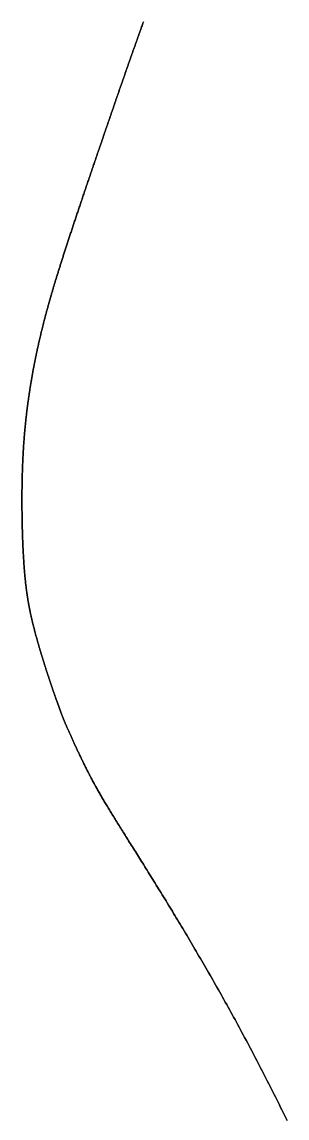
# Model space of a CAD drawing. Header units: inches. Extents: x 130170 to 284068, y 377793 to 804530.
# Drawn here: x 260244.6 to 260257.3, y 748869.3 to 748921.9 of the extents above; entities that cross this region are included whole.
import ezdxf

# ---------------------------------------------------------------- set-up
doc = ezdxf.new("R2010")
doc.units = ezdxf.units.IN
doc.header["$MEASUREMENT"] = 0
doc.layers.add('muni_il', color=7, linetype='Continuous')

msp = doc.modelspace()

# ---------------------------------------------------------------- linework, layer by layer
at = {"layer": 'muni_il'}
for points in [[(260257.303, 748869.211), (260257.242, 748869.336), (260257.181, 748869.461), (260257.119, 748869.586), (260257.058, 748869.711), (260256.996, 748869.836), (260256.935, 748869.961), (260256.873, 748870.086), (260256.81, 748870.211), (260256.748, 748870.336), (260256.686, 748870.461), (260256.623, 748870.585), (260256.56, 748870.71), (260256.497, 748870.835), (260256.434, 748870.96), (260256.371, 748871.084), (260256.307, 748871.209), (260256.243, 748871.333), (260256.179, 748871.457), (260256.115, 748871.582), (260256.051, 748871.706), (260255.987, 748871.83), (260255.923, 748871.954), (260255.858, 748872.078), (260255.793, 748872.202), (260255.728, 748872.326), (260255.663, 748872.449), (260255.598, 748872.573), (260255.533, 748872.696), (260255.468, 748872.819), (260255.402, 748872.942), (260255.337, 748873.065), (260255.271, 748873.188), (260255.205, 748873.31), (260255.139, 748873.433), (260255.074, 748873.555), (260255.007, 748873.677), (260254.941, 748873.799), (260254.875, 748873.92), (260254.809, 748874.042), (260254.743, 748874.163), (260254.676, 748874.284), (260254.61, 748874.405), (260254.543, 748874.525), (260254.477, 748874.645), (260254.41, 748874.765), (260254.344, 748874.885), (260254.277, 748875.004), (260254.211, 748875.124), (260254.144, 748875.242), (260254.077, 748875.361), (260254.011, 748875.479), (260253.944, 748875.597), (260253.878, 748875.714), (260253.811, 748875.831), (260253.745, 748875.948), (260253.678, 748876.065), (260253.612, 748876.181), (260253.546, 748876.297), (260253.479, 748876.412), (260253.413, 748876.527), (260253.347, 748876.641), (260253.281, 748876.755), (260253.215, 748876.869), (260253.149, 748876.982), (260253.084, 748877.095), (260253.018, 748877.207), (260252.953, 748877.319), (260252.887, 748877.43), (260252.822, 748877.541), (260252.757, 748877.651), (260252.693, 748877.761), (260252.628, 748877.87), (260252.563, 748877.979), (260252.499, 748878.087), (260252.435, 748878.195), (260252.371, 748878.302), (260252.308, 748878.409), (260252.244, 748878.514), (260252.181, 748878.62), (260252.118, 748878.725), (260252.055, 748878.829), (260251.993, 748878.932), (260251.931, 748879.035), (260251.869, 748879.137), (260251.808, 748879.239), (260251.746, 748879.34), (260251.685, 748879.44), (260251.625, 748879.54), (260251.565, 748879.638), (260251.504, 748879.737), (260251.445, 748879.834), (260251.386, 748879.931), (260251.327, 748880.027), (260251.268, 748880.122), (260251.21, 748880.217), (260251.152, 748880.311), (260251.095, 748880.404), (260251.038, 748880.496), (260250.981, 748880.588), (260250.925, 748880.678), (260250.869, 748880.769), (260250.814, 748880.858), (260250.759, 748880.946), (260250.704, 748881.034), (260250.65, 748881.121), (260250.597, 748881.207), (260250.543, 748881.292), (260250.491, 748881.377), (260250.438, 748881.46), (260250.387, 748881.543), (260250.335, 748881.625), (260250.285, 748881.707), (260250.234, 748881.787), (260250.185, 748881.866), (260250.135, 748881.945), (260250.086, 748882.023), (260250.038, 748882.1), (260249.99, 748882.177), (260249.943, 748882.252), (260249.896, 748882.327), (260249.85, 748882.401), (260249.804, 748882.474), (260249.759, 748882.546), (260249.714, 748882.617), (260249.67, 748882.688), (260249.626, 748882.758), (260249.583, 748882.826), (260249.54, 748882.895), (260249.498, 748882.962), (260249.457, 748883.029), (260249.415, 748883.094), (260249.375, 748883.159), (260249.335, 748883.224), (260249.295, 748883.287), (260249.256, 748883.35), (260249.218, 748883.412), (260249.18, 748883.473), (260249.142, 748883.534), (260249.105, 748883.593), (260249.069, 748883.652), (260249.032, 748883.711), (260248.997, 748883.768), (260248.962, 748883.825), (260248.927, 748883.882), (260248.893, 748883.937), (260248.86, 748883.992), (260248.827, 748884.047), (260248.794, 748884.101), (260248.762, 748884.154), (260248.73, 748884.206), (260248.698, 748884.258), (260248.668, 748884.31), (260248.637, 748884.361), (260248.607, 748884.411), (260248.577, 748884.461), (260248.548, 748884.51), (260248.519, 748884.559), (260248.491, 748884.607), (260248.463, 748884.655), (260248.435, 748884.703), (260248.408, 748884.749), (260248.38, 748884.796), (260248.354, 748884.842), (260248.327, 748884.888), (260248.302, 748884.933), (260248.276, 748884.978), (260248.251, 748885.023), (260248.226, 748885.067), (260248.201, 748885.111), (260248.176, 748885.155), (260248.152, 748885.198), (260248.128, 748885.241), (260248.105, 748885.284), (260248.081, 748885.327), (260248.058, 748885.369), (260248.035, 748885.411), (260248.012, 748885.453), (260247.99, 748885.495), (260247.968, 748885.537), (260247.945, 748885.578), (260247.923, 748885.619), (260247.902, 748885.66), (260247.88, 748885.701), (260247.859, 748885.742), (260247.838, 748885.783), (260247.816, 748885.824), (260247.796, 748885.864), (260247.775, 748885.905), (260247.754, 748885.945), (260247.734, 748885.985), (260247.713, 748886.026), (260247.693, 748886.066), (260247.673, 748886.106), (260247.653, 748886.146), (260247.633, 748886.186), (260247.613, 748886.226), (260247.593, 748886.266), (260247.573, 748886.306), (260247.554, 748886.346), (260247.534, 748886.386), (260247.515, 748886.426), (260247.496, 748886.466), (260247.476, 748886.506), (260247.457, 748886.546), (260247.438, 748886.585), (260247.419, 748886.625), (260247.4, 748886.665), (260247.381, 748886.705), (260247.362, 748886.744), (260247.343, 748886.784), (260247.325, 748886.823), (260247.306, 748886.863), (260247.287, 748886.902), (260247.269, 748886.942), (260247.25, 748886.981), (260247.232, 748887.02), (260247.214, 748887.059), (260247.196, 748887.098), (260247.178, 748887.137), (260247.16, 748887.176), (260247.142, 748887.215), (260247.124, 748887.253), (260247.106, 748887.291), (260247.089, 748887.329), (260247.072, 748887.367), (260247.054, 748887.405), (260247.037, 748887.443), (260247.02, 748887.48), (260247.003, 748887.517), (260246.987, 748887.554), (260246.97, 748887.59), (260246.954, 748887.626), (260246.937, 748887.662), (260246.921, 748887.698), (260246.906, 748887.733), (260246.89, 748887.768), (260246.874, 748887.803), (260246.859, 748887.837), (260246.844, 748887.871), (260246.829, 748887.905), (260246.814, 748887.938), (260246.8, 748887.97), (260246.786, 748888.003), (260246.772, 748888.035), (260246.758, 748888.066), (260246.744, 748888.098), (260246.731, 748888.128), (260246.718, 748888.159), (260246.705, 748888.189), (260246.692, 748888.218), (260246.68, 748888.248), (260246.668, 748888.277), (260246.656, 748888.305), (260246.644, 748888.333), (260246.632, 748888.361), (260246.621, 748888.389), (260246.609, 748888.416), (260246.598, 748888.444), (260246.587, 748888.471), (260246.576, 748888.497), (260246.565, 748888.524), (260246.555, 748888.551), (260246.544, 748888.578), (260246.533, 748888.604), (260246.523, 748888.631), (260246.512, 748888.658), (260246.501, 748888.685), (260246.491, 748888.713), (260246.48, 748888.741), (260246.284, 748889.282), (260246.267, 748889.331), (260246.258, 748889.356), (260246.249, 748889.382), (260246.24, 748889.407), (260246.231, 748889.433), (260246.222, 748889.46), (260246.212, 748889.487), (260246.203, 748889.514), (260246.193, 748889.541), (260246.184, 748889.569), (260246.174, 748889.597), (260246.164, 748889.625), (260246.155, 748889.653), (260246.145, 748889.682), (260246.135, 748889.711), (260246.125, 748889.74), (260246.115, 748889.769), (260246.105, 748889.799), (260246.095, 748889.828), (260246.085, 748889.858), (260246.074, 748889.888), (260246.064, 748889.918), (260246.054, 748889.948), (260246.044, 748889.978), (260246.033, 748890.008), (260246.023, 748890.039), (260246.013, 748890.069), (260246.002, 748890.1), (260245.992, 748890.131), (260245.982, 748890.162), (260245.971, 748890.193), (260245.961, 748890.224), (260245.95, 748890.255), (260245.94, 748890.286), (260245.93, 748890.318), (260245.919, 748890.349), (260245.909, 748890.38), (260245.898, 748890.412), (260245.888, 748890.443), (260245.877, 748890.475), (260245.867, 748890.507), (260245.856, 748890.538), (260245.846, 748890.57), (260245.836, 748890.602), (260245.825, 748890.634), (260245.815, 748890.666), (260245.805, 748890.698), (260245.794, 748890.73), (260245.784, 748890.762), (260245.773, 748890.794), (260245.763, 748890.826), (260245.753, 748890.858), (260245.742, 748890.891), (260245.732, 748890.923), (260245.722, 748890.955), (260245.712, 748890.987), (260245.701, 748891.02), (260245.691, 748891.052), (260245.681, 748891.084), (260245.671, 748891.117), (260245.661, 748891.149), (260245.65, 748891.181), (260245.64, 748891.214), (260245.63, 748891.246), (260245.62, 748891.279), (260245.61, 748891.311), (260245.6, 748891.344), (260245.59, 748891.376), (260245.58, 748891.408), (260245.57, 748891.441), (260245.56, 748891.473), (260245.55, 748891.505), (260245.541, 748891.538), (260245.531, 748891.57), (260245.521, 748891.602), (260245.512, 748891.635), (260245.502, 748891.667), (260245.492, 748891.699), (260245.483, 748891.731), (260245.473, 748891.763), (260245.464, 748891.796), (260245.454, 748891.828), (260245.445, 748891.86), (260245.435, 748891.891), (260245.426, 748891.923), (260245.417, 748891.955), (260245.408, 748891.987), (260245.399, 748892.019), (260245.389, 748892.05), (260245.38, 748892.082), (260245.371, 748892.113), (260245.363, 748892.145), (260245.354, 748892.176), (260245.345, 748892.207), (260245.336, 748892.238), (260245.327, 748892.269), (260245.319, 748892.3), (260245.31, 748892.331), (260245.302, 748892.362), (260245.293, 748892.393), (260245.285, 748892.423), (260245.276, 748892.454), (260245.268, 748892.484), (260245.26, 748892.515), (260245.252, 748892.545), (260245.244, 748892.575), (260245.236, 748892.605), (260245.228, 748892.635), (260245.22, 748892.665), (260245.212, 748892.695), (260245.204, 748892.724), (260245.197, 748892.754), (260245.189, 748892.783), (260245.181, 748892.812), (260245.174, 748892.842), (260245.167, 748892.871), (260245.159, 748892.9), (260245.152, 748892.929), (260245.145, 748892.958), (260245.138, 748892.986), (260245.13, 748893.015), (260245.123, 748893.044), (260245.116, 748893.072), (260245.11, 748893.1), (260245.103, 748893.128), (260245.096, 748893.157), (260245.089, 748893.185), (260245.083, 748893.213), (260245.076, 748893.241), (260245.07, 748893.269), (260245.063, 748893.296), (260245.057, 748893.324), (260245.051, 748893.352), (260245.045, 748893.379), (260245.038, 748893.407), (260245.032, 748893.434), (260245.026, 748893.461), (260245.02, 748893.489), (260245.014, 748893.516), (260245.009, 748893.543), (260245.003, 748893.57), (260244.997, 748893.597), (260244.992, 748893.624), (260244.986, 748893.651), (260244.981, 748893.678), (260244.975, 748893.705), (260244.97, 748893.732), (260244.964, 748893.759), (260244.959, 748893.785), (260244.954, 748893.812), (260244.949, 748893.839), (260244.944, 748893.866), (260244.939, 748893.892), (260244.934, 748893.919), (260244.929, 748893.946), (260244.924, 748893.973), (260244.919, 748893.999), (260244.914, 748894.026), (260244.91, 748894.053), (260244.905, 748894.079), (260244.9, 748894.106), (260244.896, 748894.133), (260244.891, 748894.159), (260244.887, 748894.186), (260244.882, 748894.213), (260244.878, 748894.24), (260244.874, 748894.267), (260244.87, 748894.294), (260244.865, 748894.321), (260244.861, 748894.347), (260244.857, 748894.374), (260244.853, 748894.401), (260244.849, 748894.429), (260244.845, 748894.456), (260244.841, 748894.483), (260244.837, 748894.51), (260244.834, 748894.538), (260244.83, 748894.565), (260244.826, 748894.592), (260244.822, 748894.62), (260244.819, 748894.647), (260244.815, 748894.675), (260244.812, 748894.703), (260244.808, 748894.731), (260244.805, 748894.759), (260244.801, 748894.786), (260244.798, 748894.815), (260244.794, 748894.843), (260244.791, 748894.871), (260244.788, 748894.899), (260244.785, 748894.928), (260244.781, 748894.956), (260244.778, 748894.985), (260244.775, 748895.013), (260244.772, 748895.042), (260244.769, 748895.071), (260244.766, 748895.1), (260244.763, 748895.129), (260244.76, 748895.158), (260244.757, 748895.188), (260244.754, 748895.217), (260244.751, 748895.247), (260244.748, 748895.276), (260244.746, 748895.306), (260244.743, 748895.336), (260244.74, 748895.366), (260244.737, 748895.396), (260244.735, 748895.426), (260244.732, 748895.456), (260244.729, 748895.487), (260244.727, 748895.517), (260244.724, 748895.548), (260244.722, 748895.579), (260244.719, 748895.609), (260244.717, 748895.64), (260244.714, 748895.671), (260244.712, 748895.703), (260244.71, 748895.734), (260244.707, 748895.765), (260244.705, 748895.797), (260244.703, 748895.829), (260244.701, 748895.86), (260244.698, 748895.892), (260244.696, 748895.924), (260244.694, 748895.956), (260244.692, 748895.989), (260244.69, 748896.021), (260244.688, 748896.053), (260244.686, 748896.086), (260244.684, 748896.119), (260244.681, 748896.151), (260244.679, 748896.184), (260244.678, 748896.217), (260244.676, 748896.25), (260244.674, 748896.283), (260244.672, 748896.317), (260244.67, 748896.35), (260244.668, 748896.384), (260244.666, 748896.417), (260244.665, 748896.451), (260244.663, 748896.485), (260244.661, 748896.519), (260244.659, 748896.553), (260244.658, 748896.587), (260244.656, 748896.621), (260244.655, 748896.655), (260244.653, 748896.69), (260244.651, 748896.724), (260244.65, 748896.759), (260244.648, 748896.793), (260244.647, 748896.828), (260244.645, 748896.863), (260244.644, 748896.898), (260244.643, 748896.933), (260244.641, 748896.968), (260244.64, 748897.003), (260244.638, 748897.038), (260244.637, 748897.073), (260244.636, 748897.108), (260244.635, 748897.144), (260244.633, 748897.179), (260244.632, 748897.215), (260244.631, 748897.25), (260244.63, 748897.286), (260244.628, 748897.322), (260244.627, 748897.357), (260244.626, 748897.393), (260244.625, 748897.429), (260244.624, 748897.465), (260244.623, 748897.501), (260244.622, 748897.537), (260244.621, 748897.573), (260244.62, 748897.609), (260244.619, 748897.645), (260244.618, 748897.681), (260244.617, 748897.717), (260244.617, 748897.754), (260244.616, 748897.79), (260244.615, 748897.826), (260244.614, 748897.863), (260244.614, 748897.899), (260244.613, 748897.936), (260244.612, 748897.972), (260244.611, 748898.008), (260244.611, 748898.045), (260244.61, 748898.081), (260244.61, 748898.118), (260244.609, 748898.154), (260244.608, 748898.191), (260244.608, 748898.227), (260244.607, 748898.264), (260244.607, 748898.3), (260244.606, 748898.337), (260244.606, 748898.374), (260244.606, 748898.41), (260244.605, 748898.447), (260244.605, 748898.483), (260244.605, 748898.52), (260244.604, 748898.556), (260244.604, 748898.593), (260244.604, 748898.629), (260244.604, 748898.666), (260244.603, 748898.703), (260244.603, 748898.739), (260244.603, 748898.775), (260244.603, 748898.812), (260244.603, 748898.848), (260244.603, 748898.885), (260244.603, 748898.921), (260244.603, 748898.958), (260244.603, 748898.994), (260244.603, 748899.031), (260244.603, 748899.067), (260244.603, 748899.103), (260244.603, 748899.14), (260244.603, 748899.176), (260244.604, 748899.212), (260244.604, 748899.248), (260244.604, 748899.284), (260244.604, 748899.321), (260244.605, 748899.357), (260244.605, 748899.393), (260244.605, 748899.429), (260244.605, 748899.465), (260244.606, 748899.501), (260244.606, 748899.537), (260244.607, 748899.572), (260244.607, 748899.608), (260244.608, 748899.644), (260244.608, 748899.68), (260244.609, 748899.716), (260244.61, 748899.751), (260244.61, 748899.787), (260244.611, 748899.822), (260244.611, 748899.858), (260244.612, 748899.893), (260244.613, 748899.929), (260244.614, 748899.964), (260244.614, 748900), (260244.615, 748900.035), (260244.616, 748900.07), (260244.617, 748900.105), (260244.618, 748900.14), (260244.619, 748900.175), (260244.62, 748900.211), (260244.621, 748900.246), (260244.622, 748900.281), (260244.623, 748900.315), (260244.624, 748900.35), (260244.625, 748900.385), (260244.626, 748900.42), (260244.627, 748900.455), (260244.629, 748900.489), (260244.63, 748900.524), (260244.631, 748900.558), (260244.632, 748900.593), (260244.634, 748900.627), (260244.635, 748900.662), (260244.636, 748900.696), (260244.638, 748900.73), (260244.639, 748900.764), (260244.641, 748900.798), (260244.642, 748900.832), (260244.644, 748900.867), (260244.645, 748900.901), (260244.647, 748900.935), (260244.649, 748900.968), (260244.65, 748901.002), (260244.652, 748901.036), (260244.654, 748901.07), (260244.655, 748901.104), (260244.657, 748901.137), (260244.659, 748901.171), (260244.661, 748901.204), (260244.663, 748901.238), (260244.665, 748901.271), (260244.666, 748901.305), (260244.668, 748901.338), (260244.67, 748901.371), (260244.672, 748901.405), (260244.674, 748901.438), (260244.677, 748901.471), (260244.679, 748901.504), (260244.681, 748901.537), (260244.683, 748901.57), (260244.685, 748901.603), (260244.687, 748901.636), (260244.69, 748901.669), (260244.692, 748901.702), (260244.694, 748901.734), (260244.697, 748901.767), (260244.699, 748901.8), (260244.702, 748901.832), (260244.704, 748901.865), (260244.706, 748901.898), (260244.709, 748901.93), (260244.712, 748901.963), (260244.714, 748901.995), (260244.717, 748902.027), (260244.719, 748902.06), (260244.722, 748902.092), (260244.725, 748902.125), (260244.728, 748902.157), (260244.73, 748902.189), (260244.733, 748902.221), (260244.736, 748902.253), (260244.739, 748902.286), (260244.742, 748902.318), (260244.745, 748902.35), (260244.748, 748902.382), (260244.751, 748902.414), (260244.754, 748902.446), (260244.757, 748902.478), (260244.76, 748902.51), (260244.763, 748902.541), (260244.766, 748902.573), (260244.769, 748902.605), (260244.772, 748902.637), (260244.776, 748902.669), (260244.779, 748902.7), (260244.782, 748902.732), (260244.786, 748902.764), (260244.789, 748902.795), (260244.792, 748902.827), (260244.796, 748902.859), (260244.799, 748902.89), (260244.803, 748902.922), (260244.806, 748902.953), (260244.81, 748902.985), (260244.814, 748903.016), (260244.817, 748903.048), (260244.821, 748903.079), (260244.825, 748903.111), (260244.828, 748903.142), (260244.832, 748903.174), (260244.836, 748903.205), (260244.84, 748903.237), (260244.843, 748903.268), (260244.847, 748903.299), (260244.851, 748903.33), (260244.855, 748903.362), (260244.859, 748903.393), (260244.863, 748903.424), (260244.867, 748903.456), (260244.871, 748903.487), (260244.875, 748903.518), (260244.88, 748903.549), (260244.884, 748903.581), (260244.888, 748903.612), (260244.892, 748903.643), (260244.896, 748903.674), (260244.901, 748903.706), (260244.905, 748903.737), (260244.909, 748903.768), (260244.914, 748903.799), (260244.918, 748903.83), (260244.922, 748903.861), (260244.927, 748903.893), (260244.931, 748903.924), (260244.936, 748903.955), (260244.941, 748903.986), (260244.945, 748904.017), (260244.95, 748904.048), (260244.954, 748904.079), (260244.959, 748904.11), (260244.964, 748904.141), (260244.969, 748904.173), (260244.973, 748904.204), (260244.978, 748904.235), (260244.983, 748904.266), (260244.988, 748904.297), (260244.993, 748904.328), (260244.998, 748904.359), (260245.003, 748904.39), (260245.008, 748904.421), (260245.013, 748904.452), (260245.018, 748904.484), (260245.023, 748904.515), (260245.028, 748904.546), (260245.033, 748904.577), (260245.038, 748904.608), (260245.043, 748904.639), (260245.049, 748904.67), (260245.054, 748904.701), (260245.059, 748904.732), (260245.065, 748904.764), (260245.07, 748904.795), (260245.075, 748904.826), (260245.081, 748904.857), (260245.086, 748904.888), (260245.092, 748904.919), (260245.097, 748904.95), (260245.103, 748904.982), (260245.108, 748905.013), (260245.114, 748905.044), (260245.12, 748905.075), (260245.125, 748905.106), (260245.131, 748905.137), (260245.137, 748905.169), (260245.143, 748905.2), (260245.148, 748905.231), (260245.154, 748905.263), (260245.16, 748905.294), (260245.166, 748905.325), (260245.172, 748905.356), (260245.178, 748905.388), (260245.184, 748905.419), (260245.19, 748905.45), (260245.196, 748905.482), (260245.202, 748905.513), (260245.208, 748905.545), (260245.215, 748905.576), (260245.221, 748905.607), (260245.227, 748905.639), (260245.233, 748905.67), (260245.24, 748905.702), (260245.246, 748905.733), (260245.252, 748905.765), (260245.259, 748905.796), (260245.265, 748905.828), (260245.272, 748905.859), (260245.278, 748905.891), (260245.285, 748905.923), (260245.291, 748905.954), (260245.298, 748905.986), (260245.305, 748906.018), (260245.311, 748906.05), (260245.318, 748906.081), (260245.325, 748906.113), (260245.332, 748906.145), (260245.339, 748906.177), (260245.345, 748906.209), (260245.352, 748906.241), (260245.359, 748906.273), (260245.366, 748906.305), (260245.373, 748906.337), (260245.38, 748906.369), (260245.388, 748906.401), (260245.395, 748906.433), (260245.402, 748906.465), (260245.409, 748906.497), (260245.417, 748906.53), (260245.424, 748906.562), (260245.431, 748906.594), (260245.439, 748906.627), (260245.446, 748906.659), (260245.454, 748906.692), (260245.461, 748906.724), (260245.469, 748906.757), (260245.477, 748906.789), (260245.484, 748906.822), (260245.492, 748906.855), (260245.5, 748906.888), (260245.508, 748906.921), (260245.515, 748906.954), (260245.524, 748906.987), (260245.531, 748907.02), (260245.54, 748907.053), (260245.548, 748907.086), (260245.556, 748907.119), (260245.564, 748907.152), (260245.572, 748907.186), (260245.58, 748907.219), (260245.589, 748907.253), (260245.597, 748907.286), (260245.606, 748907.32), (260245.614, 748907.353), (260245.622, 748907.387), (260245.631, 748907.421), (260245.64, 748907.455), (260245.648, 748907.489), (260245.657, 748907.523), (260245.666, 748907.558), (260245.675, 748907.592), (260245.684, 748907.626), (260245.693, 748907.661), (260245.702, 748907.695), (260245.711, 748907.73), (260245.72, 748907.764), (260245.729, 748907.799), (260245.739, 748907.834), (260245.748, 748907.869), (260245.757, 748907.904), (260245.767, 748907.94), (260245.776, 748907.975), (260245.786, 748908.011), (260245.796, 748908.046), (260245.805, 748908.082), (260245.815, 748908.117), (260245.825, 748908.153), (260245.835, 748908.189), (260245.845, 748908.226), (260245.855, 748908.262), (260245.865, 748908.298), (260245.875, 748908.335), (260245.885, 748908.371), (260245.896, 748908.408), (260245.906, 748908.445), (260245.917, 748908.482), (260245.927, 748908.519), (260245.938, 748908.556), (260245.948, 748908.594), (260245.959, 748908.631), (260245.97, 748908.669), (260245.981, 748908.707), (260245.992, 748908.745), (260246.003, 748908.783), (260246.014, 748908.821), (260246.025, 748908.86), (260246.036, 748908.898), (260246.048, 748908.937), (260246.059, 748908.976), (260246.071, 748909.015), (260246.082, 748909.054), (260246.094, 748909.093), (260246.106, 748909.133), (260246.117, 748909.173), (260246.129, 748909.212), (260246.141, 748909.252), (260246.153, 748909.293), (260246.166, 748909.333), (260246.178, 748909.373), (260246.19, 748909.414), (260246.202, 748909.455), (260246.215, 748909.496), (260246.228, 748909.537), (260246.24, 748909.579), (260246.253, 748909.62), (260246.266, 748909.662), (260246.279, 748909.704), (260246.292, 748909.746), (260246.305, 748909.789), (260246.318, 748909.831), (260246.331, 748909.874), (260246.345, 748909.917), (260246.358, 748909.96), (260246.371, 748910.003), (260246.385, 748910.047), (260246.399, 748910.091), (260246.412, 748910.135), (260246.426, 748910.179), (260246.44, 748910.223), (260246.454, 748910.268), (260246.469, 748910.312), (260246.483, 748910.357), (260246.497, 748910.403), (260246.512, 748910.448), (260246.526, 748910.494), (260246.541, 748910.539), (260246.555, 748910.585), (260246.57, 748910.632), (260246.585, 748910.678), (260246.6, 748910.725), (260246.615, 748910.772), (260246.63, 748910.819), (260246.645, 748910.866), (260246.661, 748910.914), (260246.676, 748910.961), (260246.692, 748911.009), (260246.707, 748911.058), (260246.723, 748911.106), (260246.739, 748911.155), (260246.755, 748911.204), (260246.771, 748911.253), (260246.787, 748911.302), (260246.803, 748911.352), (260246.819, 748911.401), (260246.836, 748911.451), (260246.852, 748911.502), (260246.869, 748911.552), (260246.885, 748911.603), (260246.902, 748911.654), (260246.919, 748911.705), (260246.936, 748911.756), (260246.953, 748911.808), (260246.97, 748911.859), (260246.987, 748911.911), (260247.004, 748911.964), (260247.022, 748912.016), (260247.039, 748912.069), (260247.057, 748912.122), (260247.075, 748912.175), (260247.092, 748912.228), (260247.11, 748912.282), (260247.128, 748912.336), (260247.146, 748912.39), (260247.164, 748912.444), (260247.182, 748912.498), (260247.2, 748912.553), (260247.219, 748912.608), (260247.237, 748912.663), (260247.256, 748912.719), (260247.274, 748912.774), (260247.293, 748912.83), (260247.312, 748912.886), (260247.331, 748912.942), (260247.35, 748912.999), (260247.369, 748913.055), (260247.388, 748913.112), (260247.407, 748913.169), (260247.426, 748913.226), (260247.445, 748913.284), (260247.465, 748913.341), (260247.484, 748913.399), (260247.504, 748913.457), (260247.523, 748913.516), (260247.543, 748913.574), (260247.563, 748913.633), (260247.583, 748913.691), (260247.603, 748913.75), (260247.623, 748913.81), (260247.643, 748913.869), (260247.663, 748913.929), (260247.683, 748913.988), (260247.703, 748914.048), (260247.724, 748914.108), (260247.744, 748914.169), (260247.765, 748914.229), (260247.785, 748914.29), (260247.806, 748914.35), (260247.827, 748914.411), (260247.847, 748914.473), (260247.868, 748914.534), (260247.889, 748914.595), (260247.91, 748914.657), (260247.931, 748914.719), (260247.952, 748914.781), (260247.973, 748914.842), (260247.994, 748914.905), (260248.016, 748914.967), (260248.037, 748915.03), (260248.058, 748915.092), (260248.08, 748915.155), (260248.101, 748915.218), (260248.122, 748915.281), (260248.144, 748915.344), (260248.166, 748915.407), (260248.187, 748915.471), (260248.209, 748915.534), (260248.23, 748915.598), (260248.252, 748915.661), (260248.274, 748915.725), (260248.296, 748915.789), (260248.318, 748915.853), (260248.34, 748915.917), (260248.362, 748915.982), (260248.384, 748916.046), (260248.406, 748916.11), (260248.428, 748916.175), (260248.45, 748916.239), (260248.472, 748916.304), (260248.494, 748916.369), (260248.516, 748916.434), (260248.539, 748916.499), (260248.561, 748916.563), (260248.583, 748916.628), (260248.606, 748916.693), (260248.628, 748916.759), (260248.65, 748916.824), (260248.673, 748916.889), (260248.695, 748916.954), (260248.718, 748917.02), (260248.74, 748917.085), (260248.763, 748917.151), (260248.785, 748917.216), (260248.808, 748917.281), (260248.83, 748917.347), (260248.853, 748917.412), (260248.875, 748917.478), (260248.898, 748917.544), (260248.921, 748917.609), (260248.943, 748917.675), (260248.966, 748917.74), (260248.988, 748917.806), (260249.011, 748917.872), (260249.034, 748917.937), (260249.056, 748918.003), (260249.079, 748918.068), (260249.102, 748918.134), (260249.124, 748918.2), (260249.147, 748918.265), (260249.17, 748918.331), (260249.192, 748918.396), (260249.215, 748918.462), (260249.238, 748918.527), (260249.26, 748918.593), (260249.283, 748918.658), (260249.306, 748918.723), (260249.328, 748918.789), (260249.351, 748918.854), (260249.374, 748918.919), (260249.396, 748918.984), (260249.419, 748919.05), (260249.442, 748919.115), (260249.464, 748919.18), (260249.487, 748919.245), (260249.51, 748919.309), (260249.532, 748919.374), (260249.555, 748919.439), (260249.577, 748919.504), (260249.6, 748919.568), (260249.623, 748919.633), (260249.645, 748919.698), (260249.668, 748919.762), (260249.69, 748919.826), (260249.713, 748919.89), (260249.735, 748919.955), (260249.758, 748920.019), (260249.78, 748920.083), (260249.803, 748920.147), (260249.825, 748920.21), (260249.848, 748920.274), (260249.87, 748920.338), (260249.892, 748920.401), (260249.915, 748920.465), (260249.937, 748920.528), (260249.959, 748920.591), (260249.982, 748920.654), (260250.004, 748920.717), (260250.026, 748920.78), (260250.048, 748920.843), (260250.071, 748920.905), (260250.093, 748920.968), (260250.115, 748921.03), (260250.137, 748921.092), (260250.159, 748921.155), (260250.181, 748921.217), (260250.203, 748921.278), (260250.225, 748921.34), (260250.247, 748921.402), (260250.27, 748921.463), (260250.292, 748921.525), (260250.314, 748921.586), (260250.335, 748921.647), (260250.357, 748921.708), (260250.379, 748921.769), (260250.401, 748921.83), (260250.423, 748921.89)], [(260250.423, 748921.89), (260250.401, 748921.83), (260250.379, 748921.769), (260250.357, 748921.708), (260250.335, 748921.647), (260250.314, 748921.586), (260250.292, 748921.525), (260250.27, 748921.463), (260250.247, 748921.402), (260250.225, 748921.34), (260250.203, 748921.278), (260250.181, 748921.217), (260250.159, 748921.155), (260250.137, 748921.092), (260250.115, 748921.03), (260250.093, 748920.968), (260250.071, 748920.905), (260250.048, 748920.843), (260250.026, 748920.78), (260250.004, 748920.717), (260249.982, 748920.654), (260249.959, 748920.591), (260249.937, 748920.528), (260249.915, 748920.465), (260249.892, 748920.401), (260249.87, 748920.338), (260249.848, 748920.274), (260249.825, 748920.21), (260249.803, 748920.147), (260249.78, 748920.083), (260249.758, 748920.019), (260249.735, 748919.955), (260249.713, 748919.89), (260249.69, 748919.826), (260249.668, 748919.762), (260249.645, 748919.698), (260249.623, 748919.633), (260249.6, 748919.568), (260249.577, 748919.504), (260249.555, 748919.439), (260249.532, 748919.374), (260249.51, 748919.309), (260249.487, 748919.245), (260249.464, 748919.18), (260249.442, 748919.115), (260249.419, 748919.05), (260249.396, 748918.984), (260249.374, 748918.919), (260249.351, 748918.854), (260249.328, 748918.789), (260249.306, 748918.723), (260249.283, 748918.658), (260249.26, 748918.593), (260249.238, 748918.527), (260249.215, 748918.462), (260249.192, 748918.396), (260249.17, 748918.331), (260249.147, 748918.265), (260249.124, 748918.2), (260249.102, 748918.134), (260249.079, 748918.068), (260249.056, 748918.003), (260249.034, 748917.937), (260249.011, 748917.872), (260248.988, 748917.806), (260248.966, 748917.74), (260248.943, 748917.675), (260248.921, 748917.609), (260248.898, 748917.544), (260248.875, 748917.478), (260248.853, 748917.412), (260248.83, 748917.347), (260248.808, 748917.281), (260248.785, 748917.216), (260248.763, 748917.151), (260248.74, 748917.085), (260248.718, 748917.02), (260248.695, 748916.954), (260248.673, 748916.889), (260248.65, 748916.824), (260248.628, 748916.759), (260248.606, 748916.693), (260248.583, 748916.628), (260248.561, 748916.563), (260248.539, 748916.499), (260248.516, 748916.434), (260248.494, 748916.369), (260248.472, 748916.304), (260248.45, 748916.239), (260248.428, 748916.175), (260248.406, 748916.11), (260248.384, 748916.046), (260248.362, 748915.982), (260248.34, 748915.917), (260248.318, 748915.853), (260248.296, 748915.789), (260248.274, 748915.725), (260248.252, 748915.661), (260248.23, 748915.598), (260248.209, 748915.534), (260248.187, 748915.471), (260248.166, 748915.407), (260248.144, 748915.344), (260248.122, 748915.281), (260248.101, 748915.218), (260248.08, 748915.155), (260248.058, 748915.092), (260248.037, 748915.03), (260248.016, 748914.967), (260247.994, 748914.905), (260247.973, 748914.842), (260247.952, 748914.781), (260247.931, 748914.719), (260247.91, 748914.657), (260247.889, 748914.595), (260247.868, 748914.534), (260247.847, 748914.473), (260247.827, 748914.411), (260247.806, 748914.35), (260247.785, 748914.29), (260247.765, 748914.229), (260247.744, 748914.169), (260247.724, 748914.108), (260247.703, 748914.048), (260247.683, 748913.988), (260247.663, 748913.929), (260247.643, 748913.869), (260247.623, 748913.81), (260247.603, 748913.75), (260247.583, 748913.691), (260247.563, 748913.633), (260247.543, 748913.574), (260247.523, 748913.516), (260247.504, 748913.457), (260247.484, 748913.399), (260247.465, 748913.341), (260247.445, 748913.284), (260247.426, 748913.226), (260247.407, 748913.169), (260247.388, 748913.112), (260247.369, 748913.055), (260247.35, 748912.999), (260247.331, 748912.942), (260247.312, 748912.886), (260247.293, 748912.83), (260247.274, 748912.774), (260247.256, 748912.719), (260247.237, 748912.663), (260247.219, 748912.608), (260247.2, 748912.553), (260247.182, 748912.498), (260247.164, 748912.444), (260247.146, 748912.39), (260247.128, 748912.336), (260247.11, 748912.282), (260247.092, 748912.228), (260247.075, 748912.175), (260247.057, 748912.122), (260247.039, 748912.069), (260247.022, 748912.016), (260247.004, 748911.964), (260246.987, 748911.911), (260246.97, 748911.859), (260246.953, 748911.808), (260246.936, 748911.756), (260246.919, 748911.705), (260246.902, 748911.654), (260246.885, 748911.603), (260246.869, 748911.552), (260246.852, 748911.502), (260246.836, 748911.451), (260246.819, 748911.401), (260246.803, 748911.352), (260246.787, 748911.302), (260246.771, 748911.253), (260246.755, 748911.204), (260246.739, 748911.155), (260246.723, 748911.106), (260246.707, 748911.058), (260246.692, 748911.009), (260246.676, 748910.961), (260246.661, 748910.914), (260246.645, 748910.866), (260246.63, 748910.819), (260246.615, 748910.772), (260246.6, 748910.725), (260246.585, 748910.678), (260246.57, 748910.632), (260246.555, 748910.585), (260246.541, 748910.539), (260246.526, 748910.494), (260246.512, 748910.448), (260246.497, 748910.403), (260246.483, 748910.357), (260246.469, 748910.312), (260246.454, 748910.268), (260246.44, 748910.223), (260246.426, 748910.179), (260246.412, 748910.135), (260246.399, 748910.091), (260246.385, 748910.047), (260246.371, 748910.003), (260246.358, 748909.96), (260246.345, 748909.917), (260246.331, 748909.874), (260246.318, 748909.831), (260246.305, 748909.789), (260246.292, 748909.746), (260246.279, 748909.704), (260246.266, 748909.662), (260246.253, 748909.62), (260246.24, 748909.579), (260246.228, 748909.537), (260246.215, 748909.496), (260246.202, 748909.455), (260246.19, 748909.414), (260246.178, 748909.373), (260246.166, 748909.333), (260246.153, 748909.293), (260246.141, 748909.252), (260246.129, 748909.212), (260246.117, 748909.173), (260246.106, 748909.133), (260246.094, 748909.093), (260246.082, 748909.054), (260246.071, 748909.015), (260246.059, 748908.976), (260246.048, 748908.937), (260246.036, 748908.898), (260246.025, 748908.86), (260246.014, 748908.821), (260246.003, 748908.783), (260245.992, 748908.745), (260245.981, 748908.707), (260245.97, 748908.669), (260245.959, 748908.631), (260245.948, 748908.594), (260245.938, 748908.556), (260245.927, 748908.519), (260245.917, 748908.482), (260245.906, 748908.445), (260245.896, 748908.408), (260245.885, 748908.371), (260245.875, 748908.335), (260245.865, 748908.298), (260245.855, 748908.262), (260245.845, 748908.226), (260245.835, 748908.189), (260245.825, 748908.153), (260245.815, 748908.117), (260245.805, 748908.082), (260245.796, 748908.046), (260245.786, 748908.011), (260245.776, 748907.975), (260245.767, 748907.94), (260245.757, 748907.904), (260245.748, 748907.869), (260245.739, 748907.834), (260245.729, 748907.799), (260245.72, 748907.764), (260245.711, 748907.73), (260245.702, 748907.695), (260245.693, 748907.661), (260245.684, 748907.626), (260245.675, 748907.592), (260245.666, 748907.558), (260245.657, 748907.523), (260245.648, 748907.489), (260245.64, 748907.455), (260245.631, 748907.421), (260245.622, 748907.387), (260245.614, 748907.353), (260245.606, 748907.32), (260245.597, 748907.286), (260245.589, 748907.253), (260245.58, 748907.219), (260245.572, 748907.186), (260245.564, 748907.152), (260245.556, 748907.119), (260245.548, 748907.086), (260245.54, 748907.053), (260245.531, 748907.02), (260245.524, 748906.987), (260245.515, 748906.954), (260245.508, 748906.921), (260245.5, 748906.888), (260245.492, 748906.855), (260245.484, 748906.822), (260245.477, 748906.789), (260245.469, 748906.757), (260245.461, 748906.724), (260245.454, 748906.692), (260245.446, 748906.659), (260245.439, 748906.627), (260245.431, 748906.594), (260245.424, 748906.562), (260245.417, 748906.53), (260245.409, 748906.497), (260245.402, 748906.465), (260245.395, 748906.433), (260245.388, 748906.401), (260245.38, 748906.369), (260245.373, 748906.337), (260245.366, 748906.305), (260245.359, 748906.273), (260245.352, 748906.241), (260245.345, 748906.209), (260245.339, 748906.177), (260245.332, 748906.145), (260245.325, 748906.113), (260245.318, 748906.081), (260245.311, 748906.05), (260245.305, 748906.018), (260245.298, 748905.986), (260245.291, 748905.954), (260245.285, 748905.923), (260245.278, 748905.891), (260245.272, 748905.859), (260245.265, 748905.828), (260245.259, 748905.796), (260245.252, 748905.765), (260245.246, 748905.733), (260245.24, 748905.702), (260245.233, 748905.67), (260245.227, 748905.639), (260245.221, 748905.607), (260245.215, 748905.576), (260245.208, 748905.545), (260245.202, 748905.513), (260245.196, 748905.482), (260245.19, 748905.45), (260245.184, 748905.419), (260245.178, 748905.388), (260245.172, 748905.356), (260245.166, 748905.325), (260245.16, 748905.294), (260245.154, 748905.263), (260245.148, 748905.231), (260245.143, 748905.2), (260245.137, 748905.169), (260245.131, 748905.137), (260245.125, 748905.106), (260245.12, 748905.075), (260245.114, 748905.044), (260245.108, 748905.013), (260245.103, 748904.982), (260245.097, 748904.95), (260245.092, 748904.919), (260245.086, 748904.888), (260245.081, 748904.857), (260245.075, 748904.826), (260245.07, 748904.795), (260245.065, 748904.764), (260245.059, 748904.732), (260245.054, 748904.701), (260245.049, 748904.67), (260245.043, 748904.639), (260245.038, 748904.608), (260245.033, 748904.577), (260245.028, 748904.546), (260245.023, 748904.515), (260245.018, 748904.484), (260245.013, 748904.452), (260245.008, 748904.421), (260245.003, 748904.39), (260244.998, 748904.359), (260244.993, 748904.328), (260244.988, 748904.297), (260244.983, 748904.266), (260244.978, 748904.235), (260244.973, 748904.204), (260244.969, 748904.173), (260244.964, 748904.141), (260244.959, 748904.11), (260244.954, 748904.079), (260244.95, 748904.048), (260244.945, 748904.017), (260244.941, 748903.986), (260244.936, 748903.955), (260244.931, 748903.924), (260244.927, 748903.893), (260244.922, 748903.861), (260244.918, 748903.83), (260244.914, 748903.799), (260244.909, 748903.768), (260244.905, 748903.737), (260244.901, 748903.706), (260244.896, 748903.674), (260244.892, 748903.643), (260244.888, 748903.612), (260244.884, 748903.581), (260244.88, 748903.549), (260244.875, 748903.518), (260244.871, 748903.487), (260244.867, 748903.456), (260244.863, 748903.424), (260244.859, 748903.393), (260244.855, 748903.362), (260244.851, 748903.33), (260244.847, 748903.299), (260244.843, 748903.268), (260244.84, 748903.237), (260244.836, 748903.205), (260244.832, 748903.174), (260244.828, 748903.142), (260244.825, 748903.111), (260244.821, 748903.079), (260244.817, 748903.048), (260244.814, 748903.016), (260244.81, 748902.985), (260244.806, 748902.953), (260244.803, 748902.922), (260244.799, 748902.89), (260244.796, 748902.859), (260244.792, 748902.827), (260244.789, 748902.795), (260244.786, 748902.764), (260244.782, 748902.732), (260244.779, 748902.7), (260244.776, 748902.669), (260244.772, 748902.637), (260244.769, 748902.605), (260244.766, 748902.573), (260244.763, 748902.541), (260244.76, 748902.51), (260244.757, 748902.478), (260244.754, 748902.446), (260244.751, 748902.414), (260244.748, 748902.382), (260244.745, 748902.35), (260244.742, 748902.318), (260244.739, 748902.286), (260244.736, 748902.253), (260244.733, 748902.221), (260244.73, 748902.189), (260244.728, 748902.157), (260244.725, 748902.125), (260244.722, 748902.092), (260244.719, 748902.06), (260244.717, 748902.027), (260244.714, 748901.995), (260244.712, 748901.963), (260244.709, 748901.93), (260244.706, 748901.898), (260244.704, 748901.865), (260244.702, 748901.832), (260244.699, 748901.8), (260244.697, 748901.767), (260244.694, 748901.734), (260244.692, 748901.702), (260244.69, 748901.669), (260244.687, 748901.636), (260244.685, 748901.603), (260244.683, 748901.57), (260244.681, 748901.537), (260244.679, 748901.504), (260244.677, 748901.471), (260244.674, 748901.438), (260244.672, 748901.405), (260244.67, 748901.371), (260244.668, 748901.338), (260244.666, 748901.305), (260244.665, 748901.271), (260244.663, 748901.238), (260244.661, 748901.204), (260244.659, 748901.171), (260244.657, 748901.137), (260244.655, 748901.104), (260244.654, 748901.07), (260244.652, 748901.036), (260244.65, 748901.002), (260244.649, 748900.968), (260244.647, 748900.935), (260244.645, 748900.901), (260244.644, 748900.867), (260244.642, 748900.832), (260244.641, 748900.798), (260244.639, 748900.764), (260244.638, 748900.73), (260244.636, 748900.696), (260244.635, 748900.662), (260244.634, 748900.627), (260244.632, 748900.593), (260244.631, 748900.558), (260244.63, 748900.524), (260244.629, 748900.489), (260244.627, 748900.455), (260244.626, 748900.42), (260244.625, 748900.385), (260244.624, 748900.35), (260244.623, 748900.315), (260244.622, 748900.281), (260244.621, 748900.246), (260244.62, 748900.211), (260244.619, 748900.175), (260244.618, 748900.14), (260244.617, 748900.105), (260244.616, 748900.07), (260244.615, 748900.035), (260244.614, 748900), (260244.614, 748899.964), (260244.613, 748899.929), (260244.612, 748899.893), (260244.611, 748899.858), (260244.611, 748899.822), (260244.61, 748899.787), (260244.61, 748899.751), (260244.609, 748899.716), (260244.608, 748899.68), (260244.608, 748899.644), (260244.607, 748899.608), (260244.607, 748899.572), (260244.606, 748899.537), (260244.606, 748899.501), (260244.605, 748899.465), (260244.605, 748899.429), (260244.605, 748899.393), (260244.605, 748899.357), (260244.604, 748899.321), (260244.604, 748899.284), (260244.604, 748899.248), (260244.604, 748899.212), (260244.603, 748899.176), (260244.603, 748899.14), (260244.603, 748899.103), (260244.603, 748899.067), (260244.603, 748899.031), (260244.603, 748898.994), (260244.603, 748898.958), (260244.603, 748898.921), (260244.603, 748898.885), (260244.603, 748898.848), (260244.603, 748898.812), (260244.603, 748898.775), (260244.603, 748898.739), (260244.603, 748898.703), (260244.604, 748898.666), (260244.604, 748898.629), (260244.604, 748898.593), (260244.604, 748898.556), (260244.605, 748898.52), (260244.605, 748898.483), (260244.605, 748898.447), (260244.606, 748898.41), (260244.606, 748898.374), (260244.606, 748898.337), (260244.607, 748898.3), (260244.607, 748898.264), (260244.608, 748898.227), (260244.608, 748898.191), (260244.609, 748898.154), (260244.61, 748898.118), (260244.61, 748898.081), (260244.611, 748898.045), (260244.611, 748898.008), (260244.612, 748897.972), (260244.613, 748897.936), (260244.614, 748897.899), (260244.614, 748897.863), (260244.615, 748897.826), (260244.616, 748897.79), (260244.617, 748897.754), (260244.617, 748897.717), (260244.618, 748897.681), (260244.619, 748897.645), (260244.62, 748897.609), (260244.621, 748897.573), (260244.622, 748897.537), (260244.623, 748897.501), (260244.624, 748897.465), (260244.625, 748897.429), (260244.626, 748897.393), (260244.627, 748897.357), (260244.628, 748897.322), (260244.63, 748897.286), (260244.631, 748897.25), (260244.632, 748897.215), (260244.633, 748897.179), (260244.635, 748897.144), (260244.636, 748897.108), (260244.637, 748897.073), (260244.638, 748897.038), (260244.64, 748897.003), (260244.641, 748896.968), (260244.643, 748896.933), (260244.644, 748896.898), (260244.645, 748896.863), (260244.647, 748896.828), (260244.648, 748896.793), (260244.65, 748896.759), (260244.651, 748896.724), (260244.653, 748896.69), (260244.655, 748896.655), (260244.656, 748896.621), (260244.658, 748896.587), (260244.659, 748896.553), (260244.661, 748896.519), (260244.663, 748896.485), (260244.665, 748896.451), (260244.666, 748896.417), (260244.668, 748896.384), (260244.67, 748896.35), (260244.672, 748896.317), (260244.674, 748896.283), (260244.676, 748896.25), (260244.678, 748896.217), (260244.679, 748896.184), (260244.681, 748896.151), (260244.684, 748896.119), (260244.686, 748896.086), (260244.688, 748896.053), (260244.69, 748896.021), (260244.692, 748895.989), (260244.694, 748895.956), (260244.696, 748895.924), (260244.698, 748895.892), (260244.701, 748895.86), (260244.703, 748895.829), (260244.705, 748895.797), (260244.707, 748895.765), (260244.71, 748895.734), (260244.712, 748895.703), (260244.714, 748895.671), (260244.717, 748895.64), (260244.719, 748895.609), (260244.722, 748895.579), (260244.724, 748895.548), (260244.727, 748895.517), (260244.729, 748895.487), (260244.732, 748895.456), (260244.735, 748895.426), (260244.737, 748895.396), (260244.74, 748895.366), (260244.743, 748895.336), (260244.746, 748895.306), (260244.748, 748895.276), (260244.751, 748895.247), (260244.754, 748895.217), (260244.757, 748895.188), (260244.76, 748895.158), (260244.763, 748895.129), (260244.766, 748895.1), (260244.769, 748895.071), (260244.772, 748895.042), (260244.775, 748895.013), (260244.778, 748894.985), (260244.781, 748894.956), (260244.785, 748894.928), (260244.788, 748894.899), (260244.791, 748894.871), (260244.794, 748894.843), (260244.798, 748894.815), (260244.801, 748894.786), (260244.805, 748894.759), (260244.808, 748894.731), (260244.812, 748894.703), (260244.815, 748894.675), (260244.819, 748894.647), (260244.822, 748894.62), (260244.826, 748894.592), (260244.83, 748894.565), (260244.834, 748894.538), (260244.837, 748894.51), (260244.841, 748894.483), (260244.845, 748894.456), (260244.849, 748894.429), (260244.853, 748894.401), (260244.857, 748894.374), (260244.861, 748894.347), (260244.865, 748894.321), (260244.87, 748894.294), (260244.874, 748894.267), (260244.878, 748894.24), (260244.882, 748894.213), (260244.887, 748894.186), (260244.891, 748894.159), (260244.896, 748894.133), (260244.9, 748894.106), (260244.905, 748894.079), (260244.91, 748894.053), (260244.914, 748894.026), (260244.919, 748893.999), (260244.924, 748893.973), (260244.929, 748893.946), (260244.934, 748893.919), (260244.939, 748893.892), (260244.944, 748893.866), (260244.949, 748893.839), (260244.954, 748893.812), (260244.959, 748893.785), (260244.964, 748893.759), (260244.97, 748893.732), (260244.975, 748893.705), (260244.981, 748893.678), (260244.986, 748893.651), (260244.992, 748893.624), (260244.997, 748893.597), (260245.003, 748893.57), (260245.009, 748893.543), (260245.014, 748893.516), (260245.02, 748893.489), (260245.026, 748893.461), (260245.032, 748893.434), (260245.038, 748893.407), (260245.045, 748893.379), (260245.051, 748893.352), (260245.057, 748893.324), (260245.063, 748893.296), (260245.07, 748893.269), (260245.076, 748893.241), (260245.083, 748893.213), (260245.089, 748893.185), (260245.096, 748893.157), (260245.103, 748893.128), (260245.11, 748893.1), (260245.116, 748893.072), (260245.123, 748893.044), (260245.13, 748893.015), (260245.138, 748892.986), (260245.145, 748892.958), (260245.152, 748892.929), (260245.159, 748892.9), (260245.167, 748892.871), (260245.174, 748892.842), (260245.181, 748892.812), (260245.189, 748892.783), (260245.197, 748892.754), (260245.204, 748892.724), (260245.212, 748892.695), (260245.22, 748892.665), (260245.228, 748892.635), (260245.236, 748892.605), (260245.244, 748892.575), (260245.252, 748892.545), (260245.26, 748892.515), (260245.268, 748892.484), (260245.276, 748892.454), (260245.285, 748892.423), (260245.293, 748892.393), (260245.302, 748892.362), (260245.31, 748892.331), (260245.319, 748892.3), (260245.327, 748892.269), (260245.336, 748892.238), (260245.345, 748892.207), (260245.354, 748892.176), (260245.363, 748892.145), (260245.371, 748892.113), (260245.38, 748892.082), (260245.389, 748892.05), (260245.399, 748892.019), (260245.408, 748891.987), (260245.417, 748891.955), (260245.426, 748891.923), (260245.435, 748891.891), (260245.445, 748891.86), (260245.454, 748891.828), (260245.464, 748891.796), (260245.473, 748891.763), (260245.483, 748891.731), (260245.492, 748891.699), (260245.502, 748891.667), (260245.512, 748891.635), (260245.521, 748891.602), (260245.531, 748891.57), (260245.541, 748891.538), (260245.55, 748891.505), (260245.56, 748891.473), (260245.57, 748891.441), (260245.58, 748891.408), (260245.59, 748891.376), (260245.6, 748891.344), (260245.61, 748891.311), (260245.62, 748891.279), (260245.63, 748891.246), (260245.64, 748891.214), (260245.65, 748891.181), (260245.661, 748891.149), (260245.671, 748891.117), (260245.681, 748891.084), (260245.691, 748891.052), (260245.701, 748891.02), (260245.712, 748890.987), (260245.722, 748890.955), (260245.732, 748890.923), (260245.742, 748890.891), (260245.753, 748890.858), (260245.763, 748890.826), (260245.773, 748890.794), (260245.784, 748890.762), (260245.794, 748890.73), (260245.805, 748890.698), (260245.815, 748890.666), (260245.825, 748890.634), (260245.836, 748890.602), (260245.846, 748890.57), (260245.856, 748890.538), (260245.867, 748890.507), (260245.877, 748890.475), (260245.888, 748890.443), (260245.898, 748890.412), (260245.909, 748890.38), (260245.919, 748890.349), (260245.93, 748890.318), (260245.94, 748890.286), (260245.95, 748890.255), (260245.961, 748890.224), (260245.971, 748890.193), (260245.982, 748890.162), (260245.992, 748890.131), (260246.002, 748890.1), (260246.013, 748890.069), (260246.023, 748890.039), (260246.033, 748890.008), (260246.044, 748889.978), (260246.054, 748889.948), (260246.064, 748889.918), (260246.074, 748889.888), (260246.085, 748889.858), (260246.095, 748889.828), (260246.105, 748889.799), (260246.115, 748889.769), (260246.125, 748889.74), (260246.135, 748889.711), (260246.145, 748889.682), (260246.155, 748889.653), (260246.164, 748889.625), (260246.174, 748889.597), (260246.184, 748889.569), (260246.193, 748889.541), (260246.203, 748889.514), (260246.212, 748889.487), (260246.222, 748889.46), (260246.231, 748889.433), (260246.24, 748889.407), (260246.249, 748889.382), (260246.258, 748889.356), (260246.267, 748889.331), (260246.284, 748889.282), (260246.48, 748888.741), (260246.491, 748888.713), (260246.501, 748888.685), (260246.512, 748888.658), (260246.523, 748888.631), (260246.533, 748888.604), (260246.544, 748888.578), (260246.555, 748888.551), (260246.565, 748888.524), (260246.576, 748888.497), (260246.587, 748888.471), (260246.598, 748888.444), (260246.609, 748888.416), (260246.621, 748888.389), (260246.632, 748888.361), (260246.644, 748888.333), (260246.656, 748888.305), (260246.668, 748888.277), (260246.68, 748888.248), (260246.692, 748888.218), (260246.705, 748888.189), (260246.718, 748888.159), (260246.731, 748888.128), (260246.744, 748888.098), (260246.758, 748888.066), (260246.772, 748888.035), (260246.786, 748888.003), (260246.8, 748887.97), (260246.814, 748887.938), (260246.829, 748887.905), (260246.844, 748887.871), (260246.859, 748887.837), (260246.874, 748887.803), (260246.89, 748887.768), (260246.906, 748887.733), (260246.921, 748887.698), (260246.937, 748887.662), (260246.954, 748887.626), (260246.97, 748887.59), (260246.987, 748887.554), (260247.003, 748887.517), (260247.02, 748887.48), (260247.037, 748887.443), (260247.054, 748887.405), (260247.072, 748887.367), (260247.089, 748887.329), (260247.106, 748887.291), (260247.124, 748887.253), (260247.142, 748887.215), (260247.16, 748887.176), (260247.178, 748887.137), (260247.196, 748887.098), (260247.214, 748887.059), (260247.232, 748887.02), (260247.25, 748886.981), (260247.269, 748886.942), (260247.287, 748886.902), (260247.306, 748886.863), (260247.325, 748886.823), (260247.343, 748886.784), (260247.362, 748886.744), (260247.381, 748886.705), (260247.4, 748886.665), (260247.419, 748886.625), (260247.438, 748886.585), (260247.457, 748886.546), (260247.476, 748886.506), (260247.496, 748886.466), (260247.515, 748886.426), (260247.534, 748886.386), (260247.554, 748886.346), (260247.573, 748886.306), (260247.593, 748886.266), (260247.613, 748886.226), (260247.633, 748886.186), (260247.653, 748886.146), (260247.673, 748886.106), (260247.693, 748886.066), (260247.713, 748886.026), (260247.734, 748885.985), (260247.754, 748885.945), (260247.775, 748885.905), (260247.796, 748885.864), (260247.816, 748885.824), (260247.838, 748885.783), (260247.859, 748885.742), (260247.88, 748885.701), (260247.902, 748885.66), (260247.923, 748885.619), (260247.945, 748885.578), (260247.968, 748885.537), (260247.99, 748885.495), (260248.012, 748885.453), (260248.035, 748885.411), (260248.058, 748885.369), (260248.081, 748885.327), (260248.105, 748885.284), (260248.128, 748885.241), (260248.152, 748885.198), (260248.176, 748885.155), (260248.201, 748885.111), (260248.226, 748885.067), (260248.251, 748885.023), (260248.276, 748884.978), (260248.302, 748884.933), (260248.327, 748884.888), (260248.354, 748884.842), (260248.38, 748884.796), (260248.408, 748884.749), (260248.435, 748884.703), (260248.463, 748884.655), (260248.491, 748884.607), (260248.519, 748884.559), (260248.548, 748884.51), (260248.577, 748884.461), (260248.607, 748884.411), (260248.637, 748884.361), (260248.668, 748884.31), (260248.698, 748884.258), (260248.73, 748884.206), (260248.762, 748884.154), (260248.794, 748884.101), (260248.827, 748884.047), (260248.86, 748883.992), (260248.893, 748883.937), (260248.927, 748883.882), (260248.962, 748883.825), (260248.997, 748883.768), (260249.032, 748883.711), (260249.069, 748883.652), (260249.105, 748883.593), (260249.142, 748883.534), (260249.18, 748883.473), (260249.218, 748883.412), (260249.256, 748883.35), (260249.295, 748883.287), (260249.335, 748883.224), (260249.375, 748883.159), (260249.415, 748883.094), (260249.457, 748883.029), (260249.498, 748882.962), (260249.54, 748882.895), (260249.583, 748882.826), (260249.626, 748882.758), (260249.67, 748882.688), (260249.714, 748882.617), (260249.759, 748882.546), (260249.804, 748882.474), (260249.85, 748882.401), (260249.896, 748882.327), (260249.943, 748882.252), (260249.99, 748882.177), (260250.038, 748882.1), (260250.086, 748882.023), (260250.135, 748881.945), (260250.185, 748881.866), (260250.234, 748881.787), (260250.285, 748881.707), (260250.335, 748881.625), (260250.387, 748881.543), (260250.438, 748881.46), (260250.491, 748881.377), (260250.543, 748881.292), (260250.597, 748881.207), (260250.65, 748881.121), (260250.704, 748881.034), (260250.759, 748880.946), (260250.814, 748880.858), (260250.869, 748880.769), (260250.925, 748880.678), (260250.981, 748880.588), (260251.038, 748880.496), (260251.095, 748880.404), (260251.152, 748880.311), (260251.21, 748880.217), (260251.268, 748880.122), (260251.327, 748880.027), (260251.386, 748879.931), (260251.445, 748879.834), (260251.504, 748879.737), (260251.565, 748879.638), (260251.625, 748879.54), (260251.685, 748879.44), (260251.746, 748879.34), (260251.808, 748879.239), (260251.869, 748879.137), (260251.931, 748879.035), (260251.993, 748878.932), (260252.055, 748878.829), (260252.118, 748878.725), (260252.181, 748878.62), (260252.244, 748878.514), (260252.308, 748878.409), (260252.371, 748878.302), (260252.435, 748878.195), (260252.499, 748878.087), (260252.563, 748877.979), (260252.628, 748877.87), (260252.693, 748877.761), (260252.757, 748877.651), (260252.822, 748877.541), (260252.887, 748877.43), (260252.953, 748877.319), (260253.018, 748877.207), (260253.084, 748877.095), (260253.149, 748876.982), (260253.215, 748876.869), (260253.281, 748876.755), (260253.347, 748876.641), (260253.413, 748876.527), (260253.479, 748876.412), (260253.546, 748876.297), (260253.612, 748876.181), (260253.678, 748876.065), (260253.745, 748875.948), (260253.811, 748875.831), (260253.878, 748875.714), (260253.944, 748875.597), (260254.011, 748875.479), (260254.077, 748875.361), (260254.144, 748875.242), (260254.211, 748875.124), (260254.277, 748875.004), (260254.344, 748874.885), (260254.41, 748874.765), (260254.477, 748874.645), (260254.543, 748874.525), (260254.61, 748874.405), (260254.676, 748874.284), (260254.743, 748874.163), (260254.809, 748874.042), (260254.875, 748873.92), (260254.941, 748873.799), (260255.007, 748873.677), (260255.074, 748873.555), (260255.139, 748873.433), (260255.205, 748873.31), (260255.271, 748873.188), (260255.337, 748873.065), (260255.402, 748872.942), (260255.468, 748872.819), (260255.533, 748872.696), (260255.598, 748872.573), (260255.663, 748872.449), (260255.728, 748872.326), (260255.793, 748872.202), (260255.858, 748872.078), (260255.923, 748871.954), (260255.987, 748871.83), (260256.051, 748871.706), (260256.115, 748871.582), (260256.179, 748871.457), (260256.243, 748871.333), (260256.307, 748871.209), (260256.371, 748871.084), (260256.434, 748870.96), (260256.497, 748870.835), (260256.56, 748870.71), (260256.623, 748870.585), (260256.686, 748870.461), (260256.748, 748870.336), (260256.81, 748870.211), (260256.873, 748870.086), (260256.935, 748869.961), (260256.996, 748869.836), (260257.058, 748869.711), (260257.119, 748869.586), (260257.181, 748869.461), (260257.242, 748869.336), (260257.303, 748869.211)]]:
    msp.add_lwpolyline(points, dxfattribs=at)

doc.saveas('drawing.dxf')
